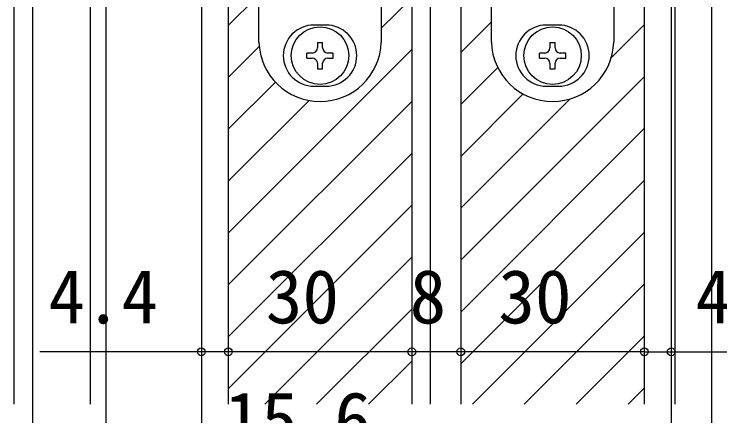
# Model space of a CAD drawing. Units: millimetres, scale not verified. Extents: x -525 to 525, y -783 to 779.
# Drawn here: x -386 to -270.6, y -283.5 to -217.8 of the extents above; entities that cross this region are included whole.
import ezdxf
from ezdxf.enums import TextEntityAlignment as Align

# ---------------------------------------------------------------- set-up
doc = ezdxf.new("R2010")
doc.units = ezdxf.units.MM
doc.header["$LTSCALE"] = 4
for name, color, linetype in [('0-4_YKK_12', 2, 'Continuous'), ('0-5_YKK_13', 4, 'Continuous'), ('0-7_YKK_D', 6, 'Continuous')]:
    doc.layers.add(name, color=color, linetype=linetype)
doc.styles.add('ＭＳ ゴシック', font='')
doc.styles.get('ＭＳ ゴシック').set_extended_font_data('MS Gothic')

msp = doc.modelspace()

# ---------------------------------------------------------------- linework, layer by layer
at = {"layer": '0-4_YKK_12'}
for p, q in [((-386, -281.622), (-386, -155.122)), ((-373.5, -281.622), (-373.5, -179.322)), ((-351, -187.622), (-351, -281.622)), ((-321, -187.622), (-321, -281.622)), ((-313, -187.622), (-313, -281.622)), ((-283, -187.622), (-283, -281.622)), ((-278, -190.422), (-278, -281.622)), ((-318, -193.622), (-318, -281.622)), ((-351, -219.698), (-346, -214.698)), ((-326, -220.154), (-321, -215.154)), ((-313, -224.125), (-308, -219.125)), ((-288.42, -225), (-283, -219.581)), ((-351, -228.184), (-345.953, -223.136)), ((-351, -253.639), (-321, -223.639)), ((-313, -232.61), (-306.96, -226.57)), ((-313, -258.066), (-283, -228.066)), ((-351, -236.669), (-343.295, -228.964)), ((-313, -241.095), (-302.8, -230.895)), ((-313, -249.581), (-295.117, -231.698)), ((-351, -245.154), (-337.804, -231.958)), ((-351, -262.125), (-321, -232.125)), ((-313, -266.551), (-283, -236.551)), ((-351, -270.61), (-321, -240.61)), ((-313, -275.036), (-283, -245.036)), ((-351, -279.095), (-321, -249.095)), ((-311.1, -281.622), (-283, -253.522)), ((-345.042, -281.622), (-321, -257.581)), ((-302.615, -281.622), (-283, -262.007)), ((-336.556, -281.622), (-321, -266.066)), ((-294.13, -281.622), (-283, -270.492)), ((-328.071, -281.622), (-321, -274.551)), ((-285.645, -281.622), (-283, -278.978))]:
    msp.add_line(p, q, dxfattribs=at)
at = {"layer": '0-5_YKK_13'}
for p, q in [((-326, -204.222), (-326, -222.422)), ((-288, -204.222), (-288, -222.422)), ((-335, -219.622), (-337, -219.622)), ((-297, -219.622), (-299, -219.622)), ((-336.42, -222.472), (-335.58, -222.472)), ((-336.42, -222.472), (-336.42, -223.362)), ((-335.58, -223.362), (-335.58, -222.472)), ((-298.42, -222.472), (-297.58, -222.472)), ((-298.42, -222.472), (-298.42, -223.362)), ((-297.58, -223.362), (-297.58, -222.472)), ((-338.15, -225.042), (-338.15, -224.202)), ((-337.26, -224.202), (-338.15, -224.202)), ((-333.85, -224.202), (-334.74, -224.202)), ((-333.85, -225.042), (-333.85, -224.202)), ((-300.15, -225.042), (-300.15, -224.202)), ((-299.26, -224.202), (-300.15, -224.202)), ((-295.85, -224.202), (-296.74, -224.202)), ((-295.85, -225.042), (-295.85, -224.202)), ((-338.15, -225.042), (-337.26, -225.042)), ((-336.42, -225.882), (-336.42, -226.772)), ((-335.58, -226.772), (-335.58, -225.882)), ((-334.74, -225.042), (-333.85, -225.042)), ((-334.74, -225.042), (-333.85, -225.042)), ((-300.15, -225.042), (-299.26, -225.042)), ((-298.42, -225.882), (-298.42, -226.772)), ((-297.58, -226.772), (-297.58, -225.882)), ((-296.74, -225.042), (-295.85, -225.042)), ((-296.74, -225.042), (-295.85, -225.042)), ((-336.42, -226.772), (-335.58, -226.772)), ((-298.42, -226.772), (-297.58, -226.772)), ((-337, -229.622), (-335, -229.622)), ((-299, -229.622), (-297, -229.622))]:
    msp.add_line(p, q, dxfattribs=at)
for points in [[(-346, -222.414), (-346, -204.222), (-346, -192.122)], [(-308, -222.414), (-308, -204.222), (-308, -192.122)]]:
    msp.add_lwpolyline(points, dxfattribs=at)
for centre in [(-336, -224.622), (-298, -224.622)]:
    msp.add_circle(centre, 4.7, dxfattribs=at)
for centre, radius, start, end in [((-337, -224.622), 5, 90, 270), ((-335, -224.622), 5, 270, 90), ((-299, -224.622), 5, 90, 270), ((-297, -224.622), 5, 270, 90), ((-345.5, -222.414), 0.5, 180, 181.79037), ((-336, -222.118), 10.005, 181.79037, 358.25523), ((-307.5, -222.414), 0.5, 180, 181.79037), ((-298, -222.118), 10.005, 181.79037, 358.25523), ((-337.26, -223.362), 0.84, 270, 0), ((-334.74, -223.362), 0.84, 180, 270), ((-299.26, -223.362), 0.84, 270, 0), ((-296.74, -223.362), 0.84, 180, 270), ((-337.26, -225.882), 0.84, 0, 90), ((-334.74, -225.882), 0.84, 90, 180), ((-299.26, -225.882), 0.84, 0, 90), ((-296.74, -225.882), 0.84, 90, 180)]:
    msp.add_arc(centre, radius, start, end, dxfattribs=at)
at = {"layer": '0-7_YKK_D'}
for p, q in [((-383, -178.122), (-383, -333.763)), ((-371, -189.622), (-371, -314.047)), ((-371, -189.622), (-371, -314.047)), ((-272, -189.622), (-272, -314.047)), ((-272, -189.622), (-272, -314.047)), ((-355.4, -194.122), (-355.4, -274.047)), ((-355.4, -194.122), (-355.4, -314.047)), ((-355.4, -194.122), (-355.4, -314.047)), ((-278.6, -194.122), (-278.6, -274.047)), ((-278.6, -194.122), (-278.6, -314.047)), ((-278.6, -194.122), (-278.6, -314.047)), ((-321, -273.047), (-351, -273.047)), ((-313, -273.047), (-321, -273.047)), ((-283, -273.047), (-313, -273.047))]:
    msp.add_line(p, q, dxfattribs=at)
for points in [[(-351, -273.047), (-355.4, -273.047), (-381.791, -273.047)], [(-283, -273.047), (-278.6, -273.047), (-252.209, -273.047)]]:
    msp.add_lwpolyline(points, dxfattribs=at)
for centre in [(-355.4, -273.047), (-351, -273.047), (-351, -273.047), (-321, -273.047), (-321, -273.047), (-313, -273.047), (-313, -273.047), (-283, -273.047), (-283, -273.047), (-278.6, -273.047)]:
    msp.add_circle(centre, 0.637, dxfattribs=at)

# ---------------------------------------------------------------- texts
at = {"layer": '0-7_YKK_D', "style": 'ＭＳ ゴシック'}
for s, p in [('4.4', (-380.405, -271.047)), ('30', (-344.864, -271.047)), ('8', (-321.364, -271.047)), ('30', (-306.864, -271.047)), ('4.4', (-274.664, -271.047)), ('15.6', (-351.609, -291.047))]:
    msp.add_text(s, height=8.798, dxfattribs=at).set_placement(p, align=Align.BOTTOM_LEFT)

doc.saveas('drawing.dxf')
